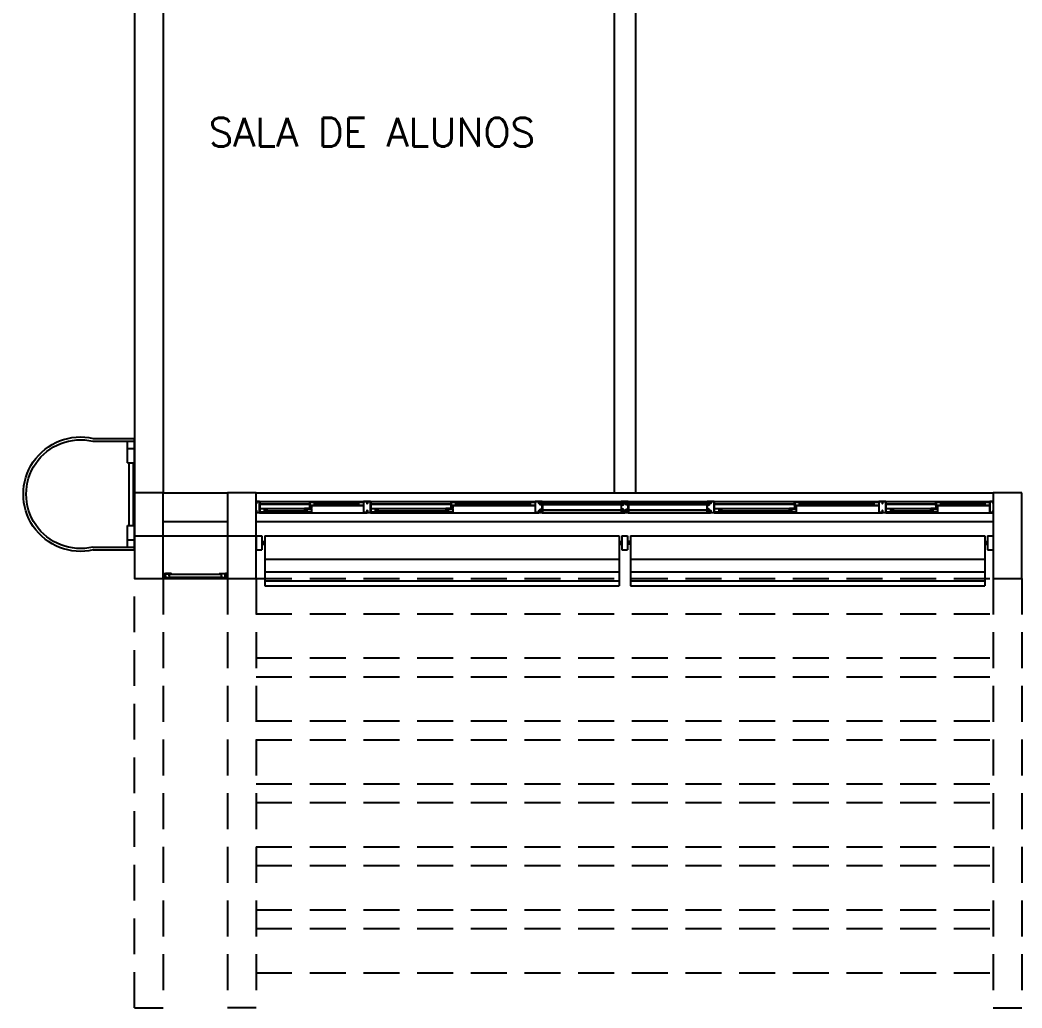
# Model space of a CAD drawing. Header units: millimetres. Extents: x 2686 to 2939, y 1294 to 1441.
# Drawn here: x 2802.67 to 2809.67, y 1301.32 to 1308.23 of the extents above; entities that cross this region are included whole.
import ezdxf

# ---------------------------------------------------------------- set-up
doc = ezdxf.new("R2010")
doc.units = ezdxf.units.MM
doc.linetypes.add('HIDDEN', pattern=[0.375, 0.25, -0.125])
for name, color, linetype in [('AR-ALV', 2, 'Continuous'), ('AR-BRISES', 1, 'Continuous'), ('AR-ESQ', 1, 'Continuous'), ('AR-ESTC', 3, 'Continuous'), ('AR-PEITORIL', 1, 'Continuous'), ('AR-PERGOLAPROJ', 1, 'HIDDEN'), ('BR-LINHAS', 1, 'Continuous'), ('BR-MONTANTE', 242, 'Continuous'), ('BR-PAINEL', 1, 'Continuous'), ('BR-SUPORTE', 1, 'Continuous'), ('DT-ESQ-BAGUETE-C', 1, 'Continuous'), ('DT-ESQ-BAGUETE-V', 1, 'Continuous'), ('DT-ESQ-CHAPA DOBRADA-V', 1, 'Continuous'), ('DT-ESQ-MARCO-V', 1, 'Continuous'), ('DT-ESQ-PERFIL CADEIRA-C', 2, 'Continuous'), ('DT-ESQ-PERFIL CADEIRA-V', 2, 'Continuous'), ('DT-ESQ-PERFIL U SIMPLES-C', 2, 'Continuous'), ('DT-ESQ-PERFIL U-C', 2, 'Continuous'), ('DT-ESQ-PERFIL U-V', 1, 'Continuous'), ('DT-ESQ-VENEZIANA-C', 1, 'Continuous'), ('DT-ESQ-VENEZIANA-V', 1, 'Continuous'), ('DT-ESQ-VIDRO-C', 2, 'Continuous'), ('DT-ESQ-VIDRO-V', 71, 'Continuous'), ('DT-TXTMOD', 1, 'Continuous'), ('EQUIPAMENTO', 2, 'Continuous'), ('MALHA_K', 252, 'Continuous'), ('PG-PROJ', 1, 'HIDDEN'), ('TEXTO', 2, 'Continuous')]:
    doc.layers.add(name, color=color, linetype=linetype)
doc.styles.add('S10', font='simplex.shx', dxfattribs={"height": 0.1})
doc.styles.add('UNB-100', font='simplex.shx', dxfattribs={"height": 0.2})

# ---------------------------------------------------------------- blocks, each defined once
blk = doc.blocks.new('EF31-P')
at = {"layer": 'DT-ESQ-BAGUETE-C', "ltscale": 0.1}
for points in [[(0.4225, -0.08), (0.409, -0.08), (0.409, -0.0785), (0.422, -0.0785, 0.414214), (0.4225, -0.078), (0.4225, -0.067, 0.414214), (0.422, -0.0665), (0.409, -0.0665), (0.409, -0.065), (0.4225, -0.065, -0.414214), (0.424, -0.0665), (0.424, -0.0785, -0.414214)], [(0.7015, -0.08), (0.715, -0.08), (0.715, -0.0785), (0.702, -0.0785, -0.414214), (0.7015, -0.078), (0.7015, -0.067, -0.414214), (0.702, -0.0665), (0.715, -0.0665), (0.715, -0.065), (0.7015, -0.065, 0.414214), (0.7, -0.0665), (0.7, -0.0785, 0.414214)], [(1.41, -0.08), (1.3965, -0.08), (1.3965, -0.0785), (1.4095, -0.0785, 0.414214), (1.41, -0.078), (1.41, -0.067, 0.414214), (1.4095, -0.0665), (1.3965, -0.0665), (1.3965, -0.065), (1.41, -0.065, -0.414214), (1.4115, -0.0665), (1.4115, -0.0785, -0.414214)], [(1.9015, -0.08), (1.915, -0.08), (1.915, -0.0785), (1.902, -0.0785, -0.414214), (1.9015, -0.078), (1.9015, -0.067, -0.414214), (1.902, -0.0665), (1.915, -0.0665), (1.915, -0.065), (1.9015, -0.065, 0.414214), (1.9, -0.0665), (1.9, -0.0785, 0.414214)], [(3.81, -0.08), (3.7965, -0.08), (3.7965, -0.0785), (3.8095, -0.0785, 0.414214), (3.81, -0.078), (3.81, -0.067, 0.414214), (3.8095, -0.0665), (3.7965, -0.0665), (3.7965, -0.065), (3.81, -0.065, -0.414214), (3.8115, -0.0665), (3.8115, -0.0785, -0.414214)], [(4.3015, -0.08), (4.315, -0.08), (4.315, -0.0785), (4.302, -0.0785, -0.414214), (4.3015, -0.078), (4.3015, -0.067, -0.414214), (4.302, -0.0665), (4.315, -0.0665), (4.315, -0.065), (4.3015, -0.065, 0.414214), (4.3, -0.0665), (4.3, -0.0785, 0.414214)], [(4.7975, -0.08), (4.784, -0.08), (4.784, -0.0785), (4.797, -0.0785, 0.414214), (4.7975, -0.078), (4.7975, -0.067, 0.414214), (4.797, -0.0665), (4.784, -0.0665), (4.784, -0.065), (4.7975, -0.065, -0.414214), (4.799, -0.0665), (4.799, -0.0785, -0.414214)], [(5.0765, -0.08), (5.09, -0.08), (5.09, -0.0785), (5.077, -0.0785, -0.414214), (5.0765, -0.078), (5.0765, -0.067, -0.414214), (5.077, -0.0665), (5.09, -0.0665), (5.09, -0.065), (5.0765, -0.065, 0.414214), (5.075, -0.0665), (5.075, -0.0785, 0.414214)], [(0.0735, -0.125), (0.06, -0.125), (0.06, -0.1235), (0.073, -0.1235, 0.414214), (0.0735, -0.123), (0.0735, -0.112, 0.414214), (0.073, -0.1115), (0.06, -0.1115), (0.06, -0.11), (0.0735, -0.11, -0.414214), (0.075, -0.1115), (0.075, -0.1235, -0.414214)], [(0.339, -0.125), (0.3525, -0.125), (0.3525, -0.1235), (0.3395, -0.1235, -0.414214), (0.339, -0.123), (0.339, -0.112, -0.414214), (0.3395, -0.1115), (0.3525, -0.1115), (0.3525, -0.11), (0.339, -0.11, 0.414214), (0.3375, -0.1115), (0.3375, -0.1235, 0.414214)], [(0.8485, -0.125), (0.835, -0.125), (0.835, -0.1235), (0.848, -0.1235, 0.414214), (0.8485, -0.123), (0.8485, -0.112, 0.414214), (0.848, -0.1115), (0.835, -0.1115), (0.835, -0.11), (0.8485, -0.11, -0.414214), (0.85, -0.1115), (0.85, -0.1235, -0.414214)], [(1.3265, -0.125), (1.34, -0.125), (1.34, -0.1235), (1.327, -0.1235, -0.414214), (1.3265, -0.123), (1.3265, -0.112, -0.414214), (1.327, -0.1115), (1.34, -0.1115), (1.34, -0.11), (1.3265, -0.11, 0.414214), (1.325, -0.1115), (1.325, -0.1235, 0.414214)], [(3.2485, -0.125), (3.235, -0.125), (3.235, -0.1235), (3.248, -0.1235, 0.414214), (3.2485, -0.123), (3.2485, -0.112, 0.414214), (3.248, -0.1115), (3.235, -0.1115), (3.235, -0.11), (3.2485, -0.11, -0.414214), (3.25, -0.1115), (3.25, -0.1235, -0.414214)], [(3.7265, -0.125), (3.74, -0.125), (3.74, -0.1235), (3.727, -0.1235, -0.414214), (3.7265, -0.123), (3.7265, -0.112, -0.414214), (3.727, -0.1115), (3.74, -0.1115), (3.74, -0.11), (3.7265, -0.11, 0.414214), (3.725, -0.1115), (3.725, -0.1235, 0.414214)], [(4.4485, -0.125), (4.435, -0.125), (4.435, -0.1235), (4.448, -0.1235, 0.414214), (4.4485, -0.123), (4.4485, -0.112, 0.414214), (4.448, -0.1115), (4.435, -0.1115), (4.435, -0.11), (4.4485, -0.11, -0.414214), (4.45, -0.1115), (4.45, -0.1235, -0.414214)], [(4.714, -0.125), (4.7275, -0.125), (4.7275, -0.1235), (4.7145, -0.1235, -0.414214), (4.714, -0.123), (4.714, -0.112, -0.414214), (4.7145, -0.1115), (4.7275, -0.1115), (4.7275, -0.11), (4.714, -0.11, 0.414214), (4.7125, -0.1115), (4.7125, -0.1235, 0.414214)]]:
    blk.add_lwpolyline(points, format="xyb", close=True, dxfattribs=at)
at = {"layer": 'DT-ESQ-BAGUETE-V', "ltscale": 0.1}
for p, q in [((0.4225, -0.065), (0.7015, -0.065)), ((1.41, -0.065), (1.9015, -0.065)), ((3.81, -0.065), (4.3015, -0.065)), ((4.7975, -0.065), (5.0765, -0.065)), ((0.0735, -0.11), (0.339, -0.11)), ((0.8485, -0.11), (1.3265, -0.11)), ((3.2485, -0.11), (3.7265, -0.11)), ((4.4485, -0.11), (4.714, -0.11))]:
    blk.add_line(p, q, dxfattribs=at)
at = {"layer": 'DT-ESQ-CHAPA DOBRADA-V', "ltscale": 0.1}
for p, q in [((0.025, -0.077), (0.374, -0.077)), ((0.025, -0.08), (0.374, -0.08)), ((0.8, -0.077), (1.3615, -0.077)), ((0.8, -0.08), (1.3615, -0.08)), ((3.2, -0.077), (3.7615, -0.077)), ((3.2, -0.08), (3.7615, -0.08)), ((4.4, -0.077), (4.749, -0.077)), ((4.4, -0.08), (4.749, -0.08))]:
    blk.add_line(p, q, dxfattribs=at)
at = {"layer": 'DT-ESQ-MARCO-V', "ltscale": 0.1}
for p, q in [((1.9985, -0.06), (2.5515, -0.06)), ((2.5985, -0.06), (3.1515, -0.06)), ((1.9985, -0.14), (2.5515, -0.14)), ((2.5985, -0.14), (3.1515, -0.14))]:
    blk.add_line(p, q, dxfattribs=at)
at = {"layer": 'DT-ESQ-PERFIL CADEIRA-C', "ltscale": 0.1}
for p, q in [((0.025, -0.1335), (0.0735, -0.1335)), ((0.3855, -0.1335), (0.339, -0.1335)), ((0.376, -0.0885), (0.4225, -0.0885)), ((0.75, -0.0885), (0.7015, -0.0885)), ((0.8, -0.1335), (0.8485, -0.1335)), ((1.373, -0.1335), (1.3265, -0.1335)), ((1.3635, -0.0885), (1.41, -0.0885)), ((1.95, -0.0885), (1.9015, -0.0885)), ((3.2, -0.1335), (3.2485, -0.1335)), ((3.773, -0.1335), (3.7265, -0.1335)), ((3.7635, -0.0885), (3.81, -0.0885)), ((4.35, -0.0885), (4.3015, -0.0885)), ((4.4, -0.1335), (4.4485, -0.1335)), ((4.7605, -0.1335), (4.714, -0.1335)), ((4.751, -0.0885), (4.7975, -0.0885)), ((5.125, -0.0885), (5.0765, -0.0885))]:
    blk.add_line(p, q, dxfattribs=at)
for points in [[(0.4225, -0.087, -1), (0.4225, -0.09), (0.376, -0.09, -0.414214), (0.374, -0.088), (0.374, -0.067, -0.414214), (0.376, -0.065), (0.4075, -0.065, -0.414214), (0.409, -0.0665), (0.409, -0.087)], [(0.409, -0.0885, -0.198913), (0.4079, -0.0881, -0.198913), (0.4075, -0.087), (0.4075, -0.067, 0.414214), (0.407, -0.0665), (0.376, -0.0665, 0.414214), (0.3755, -0.067), (0.3755, -0.088, 0.414214), (0.376, -0.0885)], [(0.7015, -0.09), (0.75, -0.09), (0.75, -0.0885), (0.715, -0.0885, 0.198912), (0.7161, -0.0881, 0.198913), (0.7165, -0.087), (0.7165, -0.067, -0.414214), (0.717, -0.0665), (0.75, -0.0665), (0.75, -0.065), (0.7165, -0.065, 0.414214), (0.715, -0.0665), (0.715, -0.0785), (0.715, -0.08), (0.715, -0.087), (0.7015, -0.087, 1)], [(1.41, -0.087, -1), (1.41, -0.09), (1.3635, -0.09, -0.414214), (1.3615, -0.088), (1.3615, -0.067, -0.414214), (1.3635, -0.065), (1.395, -0.065, -0.414214), (1.3965, -0.0665), (1.3965, -0.087)], [(1.3965, -0.0885, -0.198913), (1.3954, -0.0881, -0.198913), (1.395, -0.087), (1.395, -0.067, 0.414214), (1.3945, -0.0665), (1.3635, -0.0665, 0.414214), (1.363, -0.067), (1.363, -0.088, 0.414214), (1.3635, -0.0885)], [(1.9015, -0.09), (1.95, -0.09), (1.95, -0.0885), (1.915, -0.0885, 0.198912), (1.9161, -0.0881, 0.198913), (1.9165, -0.087), (1.9165, -0.067, -0.414214), (1.917, -0.0665), (1.95, -0.0665), (1.95, -0.065), (1.9165, -0.065, 0.414214), (1.915, -0.0665), (1.915, -0.0785), (1.915, -0.08), (1.915, -0.087), (1.9015, -0.087, 1)], [(3.81, -0.087, -1), (3.81, -0.09), (3.7635, -0.09, -0.414214), (3.7615, -0.088), (3.7615, -0.067, -0.414214), (3.7635, -0.065), (3.795, -0.065, -0.414214), (3.7965, -0.0665), (3.7965, -0.087)], [(3.7965, -0.0885, -0.198913), (3.7954, -0.0881, -0.198913), (3.795, -0.087), (3.795, -0.067, 0.414214), (3.7945, -0.0665), (3.7635, -0.0665, 0.414214), (3.763, -0.067), (3.763, -0.088, 0.414214), (3.7635, -0.0885)], [(4.3015, -0.09), (4.35, -0.09), (4.35, -0.0885), (4.315, -0.0885, 0.198912), (4.3161, -0.0881, 0.198913), (4.3165, -0.087), (4.3165, -0.067, -0.414214), (4.317, -0.0665), (4.35, -0.0665), (4.35, -0.065), (4.3165, -0.065, 0.414214), (4.315, -0.0665), (4.315, -0.0785), (4.315, -0.08), (4.315, -0.087), (4.3015, -0.087, 1)], [(4.7975, -0.087, -1), (4.7975, -0.09), (4.751, -0.09, -0.414214), (4.749, -0.088), (4.749, -0.067, -0.414214), (4.751, -0.065), (4.7825, -0.065, -0.414214), (4.784, -0.0665), (4.784, -0.087)], [(4.784, -0.0885, -0.198913), (4.7829, -0.0881, -0.198913), (4.7825, -0.087), (4.7825, -0.067, 0.414214), (4.782, -0.0665), (4.751, -0.0665, 0.414214), (4.7505, -0.067), (4.7505, -0.088, 0.414214), (4.751, -0.0885)], [(5.0765, -0.09), (5.125, -0.09), (5.125, -0.0885), (5.09, -0.0885, 0.198912), (5.0911, -0.0881, 0.198913), (5.0915, -0.087), (5.0915, -0.067, -0.414214), (5.092, -0.0665), (5.125, -0.0665), (5.125, -0.065), (5.0915, -0.065, 0.414214), (5.09, -0.0665), (5.09, -0.0785), (5.09, -0.08), (5.09, -0.087), (5.0765, -0.087, 1)], [(0.0735, -0.135), (0.025, -0.135), (0.025, -0.1335), (0.06, -0.1335, -0.198912), (0.0589, -0.1331, -0.198913), (0.0585, -0.132), (0.0585, -0.112, 0.414214), (0.058, -0.1115), (0.025, -0.1115), (0.025, -0.11), (0.0585, -0.11, -0.414214), (0.06, -0.1115), (0.06, -0.1235), (0.06, -0.125), (0.06, -0.132), (0.0735, -0.132, -1)], [(0.339, -0.132, 1), (0.339, -0.135), (0.3855, -0.135, 0.414214), (0.3875, -0.133), (0.3875, -0.112, 0.414214), (0.3855, -0.11), (0.354, -0.11, 0.414214), (0.3525, -0.1115), (0.3525, -0.132)], [(0.3525, -0.1335, 0.198913), (0.3536, -0.1331, 0.198913), (0.354, -0.132), (0.354, -0.112, -0.414214), (0.3545, -0.1115), (0.3855, -0.1115, -0.414214), (0.386, -0.112), (0.386, -0.133, -0.414214), (0.3855, -0.1335)], [(0.8485, -0.135), (0.8, -0.135), (0.8, -0.1335), (0.835, -0.1335, -0.198912), (0.8339, -0.1331, -0.198913), (0.8335, -0.132), (0.8335, -0.112, 0.414214), (0.833, -0.1115), (0.8, -0.1115), (0.8, -0.11), (0.8335, -0.11, -0.414214), (0.835, -0.1115), (0.835, -0.1235), (0.835, -0.125), (0.835, -0.132), (0.8485, -0.132, -1)], [(1.3265, -0.132, 1), (1.3265, -0.135), (1.373, -0.135, 0.414214), (1.375, -0.133), (1.375, -0.112, 0.414214), (1.373, -0.11), (1.3415, -0.11, 0.414214), (1.34, -0.1115), (1.34, -0.132)], [(1.34, -0.1335, 0.198913), (1.3411, -0.1331, 0.198913), (1.3415, -0.132), (1.3415, -0.112, -0.414214), (1.342, -0.1115), (1.373, -0.1115, -0.414214), (1.3735, -0.112), (1.3735, -0.133, -0.414214), (1.373, -0.1335)], [(3.2485, -0.135), (3.2, -0.135), (3.2, -0.1335), (3.235, -0.1335, -0.198912), (3.2339, -0.1331, -0.198913), (3.2335, -0.132), (3.2335, -0.112, 0.414214), (3.233, -0.1115), (3.2, -0.1115), (3.2, -0.11), (3.2335, -0.11, -0.414214), (3.235, -0.1115), (3.235, -0.1235), (3.235, -0.125), (3.235, -0.132), (3.2485, -0.132, -1)], [(3.7265, -0.132, 1), (3.7265, -0.135), (3.773, -0.135, 0.414214), (3.775, -0.133), (3.775, -0.112, 0.414214), (3.773, -0.11), (3.7415, -0.11, 0.414214), (3.74, -0.1115), (3.74, -0.132)], [(3.74, -0.1335, 0.198913), (3.7411, -0.1331, 0.198913), (3.7415, -0.132), (3.7415, -0.112, -0.414214), (3.742, -0.1115), (3.773, -0.1115, -0.414214), (3.7735, -0.112), (3.7735, -0.133, -0.414214), (3.773, -0.1335)], [(4.4485, -0.135), (4.4, -0.135), (4.4, -0.1335), (4.435, -0.1335, -0.198912), (4.4339, -0.1331, -0.198913), (4.4335, -0.132), (4.4335, -0.112, 0.414214), (4.433, -0.1115), (4.4, -0.1115), (4.4, -0.11), (4.4335, -0.11, -0.414214), (4.435, -0.1115), (4.435, -0.1235), (4.435, -0.125), (4.435, -0.132), (4.4485, -0.132, -1)], [(4.714, -0.132, 1), (4.714, -0.135), (4.7605, -0.135, 0.414214), (4.7625, -0.133), (4.7625, -0.112, 0.414214), (4.7605, -0.11), (4.729, -0.11, 0.414214), (4.7275, -0.1115), (4.7275, -0.132)], [(4.7275, -0.1335, 0.198913), (4.7286, -0.1331, 0.198913), (4.729, -0.132), (4.729, -0.112, -0.414214), (4.7295, -0.1115), (4.7605, -0.1115, -0.414214), (4.761, -0.112), (4.761, -0.133, -0.414214), (4.7605, -0.1335)]]:
    blk.add_lwpolyline(points, format="xyb", close=True, dxfattribs=at)
at = {"layer": 'DT-ESQ-PERFIL CADEIRA-V', "ltscale": 0.1}
for p, q in [((0.0735, -0.135), (0.339, -0.135)), ((0.4075, -0.09), (0.7015, -0.09)), ((0.8485, -0.135), (1.3265, -0.135)), ((1.395, -0.09), (1.9015, -0.09)), ((3.2485, -0.135), (3.7265, -0.135)), ((3.795, -0.09), (4.3015, -0.09)), ((4.4485, -0.135), (4.714, -0.135)), ((4.7825, -0.09), (5.0765, -0.09))]:
    blk.add_line(p, q, dxfattribs=at)
at = {"layer": 'DT-ESQ-PERFIL U SIMPLES-C', "ltscale": 0.1}
for points in [[(0.376, -0.102), (0.384, -0.102), (0.384, -0.1005), (0.376, -0.1005, -0.414214), (0.3755, -0.1), (0.3755, -0.092, -0.414214), (0.376, -0.0915), (0.384, -0.0915), (0.384, -0.09), (0.376, -0.09, 0.414214), (0.374, -0.092), (0.374, -0.1, 0.414214)], [(0.3855, -0.098), (0.3775, -0.098), (0.3775, -0.0995), (0.3855, -0.0995, -0.414214), (0.386, -0.1), (0.386, -0.108, -0.414214), (0.3855, -0.1085), (0.3775, -0.1085), (0.3775, -0.11), (0.3855, -0.11, 0.414214), (0.3875, -0.108), (0.3875, -0.1, 0.414214)], [(1.3635, -0.102), (1.3715, -0.102), (1.3715, -0.1005), (1.3635, -0.1005, -0.414214), (1.363, -0.1), (1.363, -0.092, -0.414214), (1.3635, -0.0915), (1.3715, -0.0915), (1.3715, -0.09), (1.3635, -0.09, 0.414214), (1.3615, -0.092), (1.3615, -0.1, 0.414214)], [(1.373, -0.098), (1.365, -0.098), (1.365, -0.0995), (1.373, -0.0995, -0.414214), (1.3735, -0.1), (1.3735, -0.108, -0.414214), (1.373, -0.1085), (1.365, -0.1085), (1.365, -0.11), (1.373, -0.11, 0.414214), (1.375, -0.108), (1.375, -0.1, 0.414214)], [(3.7635, -0.102), (3.7715, -0.102), (3.7715, -0.1005), (3.7635, -0.1005, -0.414214), (3.763, -0.1), (3.763, -0.092, -0.414214), (3.7635, -0.0915), (3.7715, -0.0915), (3.7715, -0.09), (3.7635, -0.09, 0.414214), (3.7615, -0.092), (3.7615, -0.1, 0.414214)], [(3.773, -0.098), (3.765, -0.098), (3.765, -0.0995), (3.773, -0.0995, -0.414214), (3.7735, -0.1), (3.7735, -0.108, -0.414214), (3.773, -0.1085), (3.765, -0.1085), (3.765, -0.11), (3.773, -0.11, 0.414214), (3.775, -0.108), (3.775, -0.1, 0.414214)], [(4.751, -0.102), (4.759, -0.102), (4.759, -0.1005), (4.751, -0.1005, -0.414214), (4.7505, -0.1), (4.7505, -0.092, -0.414214), (4.751, -0.0915), (4.759, -0.0915), (4.759, -0.09), (4.751, -0.09, 0.414214), (4.749, -0.092), (4.749, -0.1, 0.414214)], [(4.7605, -0.098), (4.7525, -0.098), (4.7525, -0.0995), (4.7605, -0.0995, -0.414214), (4.761, -0.1), (4.761, -0.108, -0.414214), (4.7605, -0.1085), (4.7525, -0.1085), (4.7525, -0.11), (4.7605, -0.11, 0.414214), (4.7625, -0.108), (4.7625, -0.1, 0.414214)]]:
    blk.add_lwpolyline(points, format="xyb", close=True, dxfattribs=at)
at = {"layer": 'DT-ESQ-PERFIL U-C', "ltscale": 0.1}
for points in [[(0, -0.0615, -0.414214), (0.0015, -0.06), (0.0235, -0.06, -0.414214), (0.025, -0.0615), (0.025, -0.1385, -0.414214), (0.0235, -0.14), (0.0015, -0.14, -0.414214), (0, -0.1385), (0, -0.125), (0.0015, -0.125), (0.0015, -0.138, 0.414214), (0.002, -0.1385), (0.023, -0.1385, 0.414214), (0.0235, -0.138), (0.0235, -0.062, 0.414214), (0.023, -0.0615), (0.002, -0.0615, 0.414214), (0.0015, -0.062), (0.0015, -0.075), (0, -0.075)], [(0.775, -0.0615, 0.414214), (0.7735, -0.06), (0.7515, -0.06, 0.414214), (0.75, -0.0615), (0.75, -0.1385, 0.414214), (0.7515, -0.14), (0.7735, -0.14, 0.414214), (0.775, -0.1385), (0.775, -0.125), (0.7735, -0.125), (0.7735, -0.138, -0.414214), (0.773, -0.1385), (0.752, -0.1385, -0.414214), (0.7515, -0.138), (0.7515, -0.062, -0.414214), (0.752, -0.0615), (0.773, -0.0615, -0.414214), (0.7735, -0.062), (0.7735, -0.075), (0.775, -0.075)], [(0.775, -0.0615, -0.414214), (0.7765, -0.06), (0.7985, -0.06, -0.414214), (0.8, -0.0615), (0.8, -0.1385, -0.414214), (0.7985, -0.14), (0.7765, -0.14, -0.414214), (0.775, -0.1385), (0.775, -0.125), (0.7765, -0.125), (0.7765, -0.138, 0.414214), (0.777, -0.1385), (0.798, -0.1385, 0.414214), (0.7985, -0.138), (0.7985, -0.062, 0.414214), (0.798, -0.0615), (0.777, -0.0615, 0.414214), (0.7765, -0.062), (0.7765, -0.075), (0.775, -0.075)], [(1.975, -0.0615, 0.414214), (1.9735, -0.06), (1.9515, -0.06, 0.414214), (1.95, -0.0615), (1.95, -0.1385, 0.414214), (1.9515, -0.14), (1.9735, -0.14, 0.414214), (1.975, -0.1385), (1.975, -0.125), (1.9735, -0.125), (1.9735, -0.138, -0.414214), (1.973, -0.1385), (1.952, -0.1385, -0.414214), (1.9515, -0.138), (1.9515, -0.062, -0.414214), (1.952, -0.0615), (1.973, -0.0615, -0.414214), (1.9735, -0.062), (1.9735, -0.075), (1.975, -0.075)], [(2, -0.1285), (2, -0.1385, -0.414214), (1.9985, -0.14), (1.9765, -0.14, -0.414214), (1.975, -0.1385), (1.975, -0.125), (1.9765, -0.125), (1.9765, -0.138, 0.414214), (1.977, -0.1385), (1.998, -0.1385, 0.414214), (1.9985, -0.138), (1.9985, -0.1285), (1.9855, -0.1285, -0.414214), (1.984, -0.127), (1.984, -0.117, -0.414214), (1.9855, -0.1155), (1.9985, -0.1155), (1.9985, -0.0845), (1.9855, -0.0845, -0.414214), (1.984, -0.083), (1.984, -0.073, -0.414214), (1.9855, -0.0715), (1.9985, -0.0715), (1.9985, -0.062, 0.414214), (1.998, -0.0615), (1.977, -0.0615, 0.414214), (1.9765, -0.062), (1.9765, -0.075), (1.975, -0.075), (1.975, -0.0615, -0.414214), (1.9765, -0.06), (1.9985, -0.06, -0.414214), (2, -0.0615), (2, -0.0715, -0.414214), (1.9985, -0.073), (1.9855, -0.073), (1.9855, -0.083), (1.9985, -0.083), (1.9985, -0.083, -0.414214), (2, -0.0845), (2, -0.1155, -0.414214), (1.9985, -0.117), (1.9985, -0.117), (1.9855, -0.117), (1.9855, -0.127), (1.9985, -0.127, -0.414214)], [(2.55, -0.1285), (2.55, -0.1385, 0.414214), (2.5515, -0.14), (2.5735, -0.14, 0.414214), (2.575, -0.1385), (2.575, -0.125), (2.5735, -0.125), (2.5735, -0.138, -0.414214), (2.573, -0.1385), (2.552, -0.1385, -0.414214), (2.5515, -0.138), (2.5515, -0.1285), (2.5645, -0.1285, 0.414214), (2.566, -0.127), (2.566, -0.117, 0.414214), (2.5645, -0.1155), (2.5515, -0.1155), (2.5515, -0.0845), (2.5645, -0.0845, 0.414214), (2.566, -0.083), (2.566, -0.073, 0.414214), (2.5645, -0.0715), (2.5515, -0.0715), (2.5515, -0.062, -0.414214), (2.552, -0.0615), (2.573, -0.0615, -0.414214), (2.5735, -0.062), (2.5735, -0.075), (2.575, -0.075), (2.575, -0.0615, 0.414214), (2.5735, -0.06), (2.5515, -0.06, 0.414214), (2.55, -0.0615), (2.55, -0.0715, 0.414214), (2.5515, -0.073), (2.5645, -0.073), (2.5645, -0.083), (2.5515, -0.083), (2.5515, -0.083, 0.414214), (2.55, -0.0845), (2.55, -0.1155, 0.414214), (2.5515, -0.117), (2.5515, -0.117), (2.5645, -0.117), (2.5645, -0.127), (2.5515, -0.127, 0.414214)], [(2.6, -0.1285), (2.6, -0.1385, -0.414214), (2.5985, -0.14), (2.5765, -0.14, -0.414214), (2.575, -0.1385), (2.575, -0.125), (2.5765, -0.125), (2.5765, -0.138, 0.414214), (2.577, -0.1385), (2.598, -0.1385, 0.414214), (2.5985, -0.138), (2.5985, -0.1285), (2.5855, -0.1285, -0.414214), (2.584, -0.127), (2.584, -0.117, -0.414214), (2.5855, -0.1155), (2.5985, -0.1155), (2.5985, -0.0845), (2.5855, -0.0845, -0.414214), (2.584, -0.083), (2.584, -0.073, -0.414214), (2.5855, -0.0715), (2.5985, -0.0715), (2.5985, -0.062, 0.414214), (2.598, -0.0615), (2.577, -0.0615, 0.414214), (2.5765, -0.062), (2.5765, -0.075), (2.575, -0.075), (2.575, -0.0615, -0.414214), (2.5765, -0.06), (2.5985, -0.06, -0.414214), (2.6, -0.0615), (2.6, -0.0715, -0.414214), (2.5985, -0.073), (2.5855, -0.073), (2.5855, -0.083), (2.5985, -0.083), (2.5985, -0.083, -0.414214), (2.6, -0.0845), (2.6, -0.1155, -0.414214), (2.5985, -0.117), (2.5985, -0.117), (2.5855, -0.117), (2.5855, -0.127), (2.5985, -0.127, -0.414214)], [(3.15, -0.1285), (3.15, -0.1385, 0.414214), (3.1515, -0.14), (3.1735, -0.14, 0.414214), (3.175, -0.1385), (3.175, -0.125), (3.1735, -0.125), (3.1735, -0.138, -0.414214), (3.173, -0.1385), (3.152, -0.1385, -0.414214), (3.1515, -0.138), (3.1515, -0.1285), (3.1645, -0.1285, 0.414214), (3.166, -0.127), (3.166, -0.117, 0.414214), (3.1645, -0.1155), (3.1515, -0.1155), (3.1515, -0.0845), (3.1645, -0.0845, 0.414214), (3.166, -0.083), (3.166, -0.073, 0.414214), (3.1645, -0.0715), (3.1515, -0.0715), (3.1515, -0.062, -0.414214), (3.152, -0.0615), (3.173, -0.0615, -0.414214), (3.1735, -0.062), (3.1735, -0.075), (3.175, -0.075), (3.175, -0.0615, 0.414214), (3.1735, -0.06), (3.1515, -0.06, 0.414214), (3.15, -0.0615), (3.15, -0.0715, 0.414214), (3.1515, -0.073), (3.1645, -0.073), (3.1645, -0.083), (3.1515, -0.083), (3.1515, -0.083, 0.414214), (3.15, -0.0845), (3.15, -0.1155, 0.414214), (3.1515, -0.117), (3.1515, -0.117), (3.1645, -0.117), (3.1645, -0.127), (3.1515, -0.127, 0.414214)], [(3.175, -0.0615, -0.414214), (3.1765, -0.06), (3.1985, -0.06, -0.414214), (3.2, -0.0615), (3.2, -0.1385, -0.414214), (3.1985, -0.14), (3.1765, -0.14, -0.414214), (3.175, -0.1385), (3.175, -0.125), (3.1765, -0.125), (3.1765, -0.138, 0.414214), (3.177, -0.1385), (3.198, -0.1385, 0.414214), (3.1985, -0.138), (3.1985, -0.062, 0.414214), (3.198, -0.0615), (3.177, -0.0615, 0.414214), (3.1765, -0.062), (3.1765, -0.075), (3.175, -0.075)], [(4.375, -0.0615, 0.414214), (4.3735, -0.06), (4.3515, -0.06, 0.414214), (4.35, -0.0615), (4.35, -0.1385, 0.414214), (4.3515, -0.14), (4.3735, -0.14, 0.414214), (4.375, -0.1385), (4.375, -0.125), (4.3735, -0.125), (4.3735, -0.138, -0.414214), (4.373, -0.1385), (4.352, -0.1385, -0.414214), (4.3515, -0.138), (4.3515, -0.062, -0.414214), (4.352, -0.0615), (4.373, -0.0615, -0.414214), (4.3735, -0.062), (4.3735, -0.075), (4.375, -0.075)], [(4.375, -0.0615, -0.414214), (4.3765, -0.06), (4.3985, -0.06, -0.414214), (4.4, -0.0615), (4.4, -0.1385, -0.414214), (4.3985, -0.14), (4.3765, -0.14, -0.414214), (4.375, -0.1385), (4.375, -0.125), (4.3765, -0.125), (4.3765, -0.138, 0.414214), (4.377, -0.1385), (4.398, -0.1385, 0.414214), (4.3985, -0.138), (4.3985, -0.062, 0.414214), (4.398, -0.0615), (4.377, -0.0615, 0.414214), (4.3765, -0.062), (4.3765, -0.075), (4.375, -0.075)], [(5.15, -0.0615, 0.414214), (5.1485, -0.06), (5.1265, -0.06, 0.414214), (5.125, -0.0615), (5.125, -0.1385, 0.414214), (5.1265, -0.14), (5.1485, -0.14, 0.414214), (5.15, -0.1385), (5.15, -0.125), (5.1485, -0.125), (5.1485, -0.138, -0.414214), (5.148, -0.1385), (5.127, -0.1385, -0.414214), (5.1265, -0.138), (5.1265, -0.062, -0.414214), (5.127, -0.0615), (5.148, -0.0615, -0.414214), (5.1485, -0.062), (5.1485, -0.075), (5.15, -0.075)]]:
    blk.add_lwpolyline(points, format="xyb", close=True, dxfattribs=at)
at = {"layer": 'DT-ESQ-PERFIL U-V', "ltscale": 0.1}
for p, q in [((0.0235, -0.06), (0.7515, -0.06)), ((0.7985, -0.06), (1.9515, -0.06)), ((3.1985, -0.06), (4.3515, -0.06)), ((4.3985, -0.06), (5.1265, -0.06)), ((0.0235, -0.14), (0.7515, -0.14)), ((0.7985, -0.14), (1.9515, -0.14)), ((3.1985, -0.14), (4.3515, -0.14)), ((4.3985, -0.14), (5.1265, -0.14))]:
    blk.add_line(p, q, dxfattribs=at)
at = {"layer": 'DT-ESQ-VIDRO-C', "ltscale": 0.1}
for points in [[(0.063, -0.13), (0.063, -0.127), (0.3495, -0.127), (0.3495, -0.13)], [(0.7125, -0.085), (0.7125, -0.082), (0.4115, -0.082), (0.4115, -0.085)], [(0.838, -0.13), (0.838, -0.127), (1.337, -0.127), (1.337, -0.13)], [(1.9125, -0.085), (1.9125, -0.082), (1.399, -0.082), (1.399, -0.085)], [(2.5625, -0.081), (2.5625, -0.075), (1.9875, -0.075), (1.9875, -0.081)], [(3.1625, -0.081), (3.1625, -0.075), (2.5875, -0.075), (2.5875, -0.081)], [(3.238, -0.13), (3.238, -0.127), (3.737, -0.127), (3.737, -0.13)], [(4.3125, -0.085), (4.3125, -0.082), (3.799, -0.082), (3.799, -0.085)], [(4.438, -0.13), (4.438, -0.127), (4.7245, -0.127), (4.7245, -0.13)], [(5.0875, -0.085), (5.0875, -0.082), (4.7865, -0.082), (4.7865, -0.085)]]:
    blk.add_lwpolyline(points, close=True, dxfattribs=at)
at = {"layer": 'DT-ESQ-VIDRO-V', "ltscale": 0.1}
for points in [[(2.5625, -0.119), (2.5625, -0.125), (1.9875, -0.125), (1.9875, -0.119)], [(3.1625, -0.119), (3.1625, -0.125), (2.5875, -0.125), (2.5875, -0.119)]]:
    blk.add_lwpolyline(points, close=True, dxfattribs=at)
at = {"layer": 'DT-TXTMOD', "ltscale": 0.1, "style": 'S10', "flags": 3}
for tag, p in [('M01', (0.025, -0.28)), ('M02', (0.3253, -0.28)), ('M03', (0.627, -0.28)), ('M04', (0.9288, -0.28)), ('M05', (1.2306, -0.28)), ('M06', (1.5323, -0.28)), ('M07', (1.8341, -0.28)), ('M08', (2.1359, -0.28)), ('M09', (2.4376, -0.28)), ('M10', (2.7394, -0.28)), ('M11', (3.0412, -0.28)), ('M12', (3.3429, -0.28)), ('M13', (3.6447, -0.28)), ('M14', (3.9464, -0.28)), ('M15', (4.2482, -0.28)), ('M16', (4.55, -0.28)), ('M17', (4.8517, -0.28))]:
    blk.add_attdef(tag, p, '', height=0.1, dxfattribs=at)
blk = doc.blocks.new('BR-MODULO1')
at = {"layer": 'BR-LINHAS'}
for p, q in [((0.06, -0.2648), (2.535, -0.2648)), ((2.615, -0.2648), (5.09, -0.2648)), ((0.06, -0.3524), (2.535, -0.3524)), ((0.06, -0.4147), (2.535, -0.4147)), ((2.615, -0.3524), (5.09, -0.3524)), ((2.615, -0.4147), (5.09, -0.4147))]:
    blk.add_line(p, q, dxfattribs=at)
at = {"layer": 'BR-MONTANTE'}
for p, q in [((0, -0.1), (0, -0.2)), ((0, -0.1), (0.04, -0.1)), ((0.04, -0.1), (0.04, -0.2)), ((2.5547, -0.1), (2.5947, -0.1)), ((2.5547, -0.1), (2.5547, -0.2)), ((2.5947, -0.1), (2.5947, -0.2)), ((5.11, -0.1), (5.11, -0.2)), ((5.11, -0.1), (5.15, -0.1)), ((5.15, -0.1), (5.15, -0.2)), ((0, -0.2), (0.04, -0.2)), ((2.5547, -0.2), (2.5947, -0.2)), ((5.11, -0.2), (5.15, -0.2))]:
    blk.add_line(p, q, dxfattribs=at)
at = {"layer": 'BR-PAINEL'}
for p, q in [((0.06, -0.1), (2.535, -0.1)), ((0.06, -0.1), (0.06, -0.45)), ((2.535, -0.1), (2.535, -0.45)), ((2.615, -0.1), (2.615, -0.45)), ((2.615, -0.1), (5.09, -0.1)), ((5.09, -0.1), (5.09, -0.45)), ((0.06, -0.45), (2.535, -0.45)), ((2.615, -0.45), (5.09, -0.45))]:
    blk.add_line(p, q, dxfattribs=at)
at = {"layer": 'BR-SUPORTE'}
for p, q in [((0.04, -0.14), (0.06, -0.14)), ((0.05, -0.14), (0.05, -0.16)), ((2.5347, -0.14), (2.5547, -0.14)), ((2.5447, -0.14), (2.5447, -0.16)), ((2.6147, -0.14), (2.5947, -0.14)), ((2.6047, -0.14), (2.6047, -0.16)), ((5.09, -0.14), (5.11, -0.14)), ((5.1, -0.14), (5.1, -0.16)), ((0.04, -0.16), (0.06, -0.16)), ((2.5347, -0.16), (2.5547, -0.16)), ((2.6147, -0.16), (2.5947, -0.16)), ((5.09, -0.16), (5.11, -0.16))]:
    blk.add_line(p, q, dxfattribs=at)
blk = doc.blocks.new('PG-MODULO1-PJ-B')
at = {"layer": 'PG-PROJ'}
for p, q in [((0, 0), (0, -3)), ((5.55, 0), (5.55, -3)), ((0.2, 0), (5.35, 0)), ((0.2, 0), (0.2, -3)), ((5.35, 0), (5.35, -3)), ((0.2, -0.2454), (5.35, -0.2454)), ((0.2, -0.5546), (5.35, -0.5546)), ((0.2, -0.6854), (5.35, -0.6854)), ((0.2, -0.9946), (5.35, -0.9946)), ((0.2, -1.1254), (5.35, -1.1254)), ((0.2, -1.4346), (5.35, -1.4346)), ((0.2, -1.5654), (5.35, -1.5654)), ((0.2, -1.8746), (5.35, -1.8746)), ((0.2, -2.0054), (5.35, -2.0054)), ((0.2, -2.3146), (5.35, -2.3146)), ((0.2, -2.4454), (5.35, -2.4454)), ((0.2, -2.7546), (5.35, -2.7546)), ((0.2, -3), (0, -3)), ((5.35, -3), (5.55, -3))]:
    blk.add_line(p, q, dxfattribs=at)
blk = doc.blocks.new('EF01C-P')
at = {"layer": 'DT-ESQ-BAGUETE-C', "ltscale": 0.1}
for points in [[(0.0015, 0.035), (0.015, 0.035), (0.015, 0.0335), (0.0015, 0.0335), (0.0015, 0.005), (0.015, 0.005), (0.015, 0.0035), (0.0015, 0.0035, -0.414214), (0, 0.005), (0, 0.0335, -0.414214)], [(0.4485, 0.035), (0.435, 0.035), (0.435, 0.0335), (0.4485, 0.0335), (0.4485, 0.005), (0.435, 0.005), (0.435, 0.0035), (0.4485, 0.0035, 0.414214), (0.45, 0.005), (0.45, 0.0335, 0.414214)]]:
    blk.add_lwpolyline(points, format="xyb", close=True, dxfattribs=at)
at = {"layer": 'DT-ESQ-PERFIL CADEIRA-C', "ltscale": 0.1}
for points in [[(0.01, 0.0015), (0.01, 0.003), (0.0015, 0.003, 1), (0.0015, 0), (0.015, 0, 0.414214), (0.0165, 0.0015), (0.0165, 0.0335), (0.043, 0.0335)], [(0.043, 0.0065), (0.018, 0.0065), (0.018, 0.0165), (0.0165, 0.0165), (0.0165, 0.0065, 0.414214), (0.018, 0.005), (0.043, 0.005), (0.0565, 0.005, 1), (0.0565, 0.008), (0.043, 0.008), (0.043, 0.02), (0.043, 0.032), (0.0565, 0.032, 1), (0.0565, 0.035), (0.043, 0.035), (0.0165, 0.035, 0.414214), (0.015, 0.0335), (0.015, 0.0015), (0.0015, 0.0015)], [(0.0415, 0.02), (0.0415, 0.032, -0.414214), (0.043, 0.0335), (0.0565, 0.0335)], [(0.0415, 0.02), (0.0415, 0.008, 0.414214), (0.043, 0.0065), (0.0565, 0.0065)], [(0.407, 0.0065), (0.432, 0.0065), (0.432, 0.0165), (0.4335, 0.0165), (0.4335, 0.0065, -0.414214), (0.432, 0.005), (0.407, 0.005), (0.3935, 0.005, -1), (0.3935, 0.008), (0.407, 0.008), (0.407, 0.02), (0.407, 0.032), (0.3935, 0.032, -1), (0.3935, 0.035), (0.407, 0.035), (0.4335, 0.035, -0.414214), (0.435, 0.0335), (0.435, 0.0015), (0.4485, 0.0015)], [(0.4085, 0.02), (0.4085, 0.032, 0.414214), (0.407, 0.0335), (0.3935, 0.0335)], [(0.4085, 0.02), (0.4085, 0.008, -0.414214), (0.407, 0.0065), (0.3935, 0.0065)], [(0.44, 0.0015), (0.44, 0.003), (0.4485, 0.003, -1), (0.4485, 0), (0.435, 0, -0.414214), (0.4335, 0.0015), (0.4335, 0.0335), (0.407, 0.0335)]]:
    blk.add_lwpolyline(points, format="xyb", dxfattribs=at)
at = {"layer": 'DT-ESQ-PERFIL CADEIRA-V', "ltscale": 0.1}
blk.add_line((0.015, 0), (0.435, 0), dxfattribs=at)
at = {"layer": 'DT-ESQ-VENEZIANA-C', "ltscale": 0.1}
for p, q in [((0.043, 0.0105), (0.407, 0.0105)), ((0.043, 0.009), (0.407, 0.009))]:
    blk.add_line(p, q, dxfattribs=at)
at = {"layer": 'DT-ESQ-VENEZIANA-V', "ltscale": 0.1}
blk.add_line((0.043, 0.031), (0.407, 0.031), dxfattribs=at)
at = {"layer": 'DT-TXTMOD', "ltscale": 0.1, "style": 'S10', "flags": 3}
blk.add_attdef('EF01C', (0.0208, -0.14), '', height=0.1, dxfattribs=at)
blk = doc.blocks.new('escada tipo marinheiro')
at = {"layer": 'EQUIPAMENTO'}
for p, q in [((-0.3382, 0.0101), (-0.05, 0.0101)), ((-0.05, 0.0101), (-0.05, -0.16)), ((-0.3405, -0.01), (-0.05, -0.01)), ((-0.1, -0.01), (-0.1, -0.16)), ((-0.1, -0.06), (-0.05, -0.06)), ((-0.1, -0.16), (-0.05, -0.16)), ((-0.09, -0.6), (-0.09, -0.16)), ((-0.06, -0.6), (-0.06, -0.16)), ((-0.1, -0.6), (-0.05, -0.6)), ((-0.1, -0.6), (-0.1, -0.75)), ((-0.05, -0.6), (-0.05, -0.77)), ((-0.1, -0.7), (-0.05, -0.7)), ((-0.3405, -0.75), (-0.05, -0.75)), ((-0.3382, -0.77), (-0.05, -0.77))]:
    blk.add_line(p, q, dxfattribs=at)
for radius, start, end in [(0.4, 77.17773, 282.82227), (0.38, 76.84274, 283.15726)]:
    blk.add_arc((-0.427, -0.38), radius, start, end, dxfattribs=at)

msp = doc.modelspace()

# ---------------------------------------------------------------- linework, layer by layer
at = {"layer": 'AR-ALV'}
for p, q in [((2803.4707, 1313.2499), (2803.4707, 1304.9249)), ((2806.9707, 1313.2499), (2806.9707, 1304.9249)), ((2803.6707, 1308.9749), (2803.6707, 1304.9249)), ((2806.8207, 1308.9749), (2806.8207, 1304.9249)), ((2803.6707, 1304.9249), (2804.1207, 1304.9249)), ((2806.8207, 1304.9249), (2806.9707, 1304.9249)), ((2803.6707, 1304.7249), (2804.1207, 1304.7249))]:
    msp.add_line(p, q, dxfattribs=at)
at = {"layer": 'AR-ESTC'}
for points in [[(2803.6707, 1304.9249), (2803.4707, 1304.9249), (2803.4707, 1304.3249), (2803.6707, 1304.3249)], [(2804.3207, 1304.9249), (2804.1207, 1304.9249), (2804.1207, 1304.3249), (2804.3207, 1304.3249)], [(2809.6707, 1304.9249), (2809.4707, 1304.9249), (2809.4707, 1304.3249), (2809.6707, 1304.3249)]]:
    msp.add_lwpolyline(points, close=True, dxfattribs=at)
at = {"layer": 'AR-PEITORIL'}
for p, q in [((2804.3207, 1304.9249), (2809.4707, 1304.9249)), ((2804.3207, 1304.7249), (2809.4707, 1304.7249))]:
    msp.add_line(p, q, dxfattribs=at)
at = {"layer": 'AR-PERGOLAPROJ'}
for p, q in [((2803.4707, 1301.3249), (2803.4707, 1304.3249)), ((2803.6707, 1304.3249), (2803.6707, 1301.3249)), ((2803.4707, 1301.3249), (2803.6707, 1301.3249))]:
    msp.add_line(p, q, dxfattribs=at)
at = {"layer": 'MALHA_K'}
msp.add_line((2803.4707, 1304.6249), (2804.3207, 1304.6249), dxfattribs=at)

# ---------------------------------------------------------------- block references
at = {"layer": 'AR-BRISES'}
msp.add_blockref('BR-MODULO1', (2804.3207, 1304.7249), dxfattribs=at)
at = {"layer": 'AR-ESQ'}
for name, p in [('EF31-P', (2804.3207, 1304.9249)), ('EF01C-P', (2803.6707, 1304.3249))]:
    msp.add_blockref(name, p, dxfattribs=at)
at = {"layer": 'AR-PERGOLAPROJ'}
msp.add_blockref('PG-MODULO1-PJ-B', (2804.1207, 1304.3249), dxfattribs=at)
at = {"layer": 'EQUIPAMENTO', "xscale": -1, "rotation": 180}
msp.add_blockref('escada tipo marinheiro', (2803.5207, 1304.535), dxfattribs=at)

# ---------------------------------------------------------------- texts
at = {"layer": 'TEXTO', "style": 'UNB-100'}
msp.add_text('SALA DE ALUNOS', height=0.2, dxfattribs=at).set_placement((2803.9887, 1307.3437))

doc.saveas('drawing.dxf')
